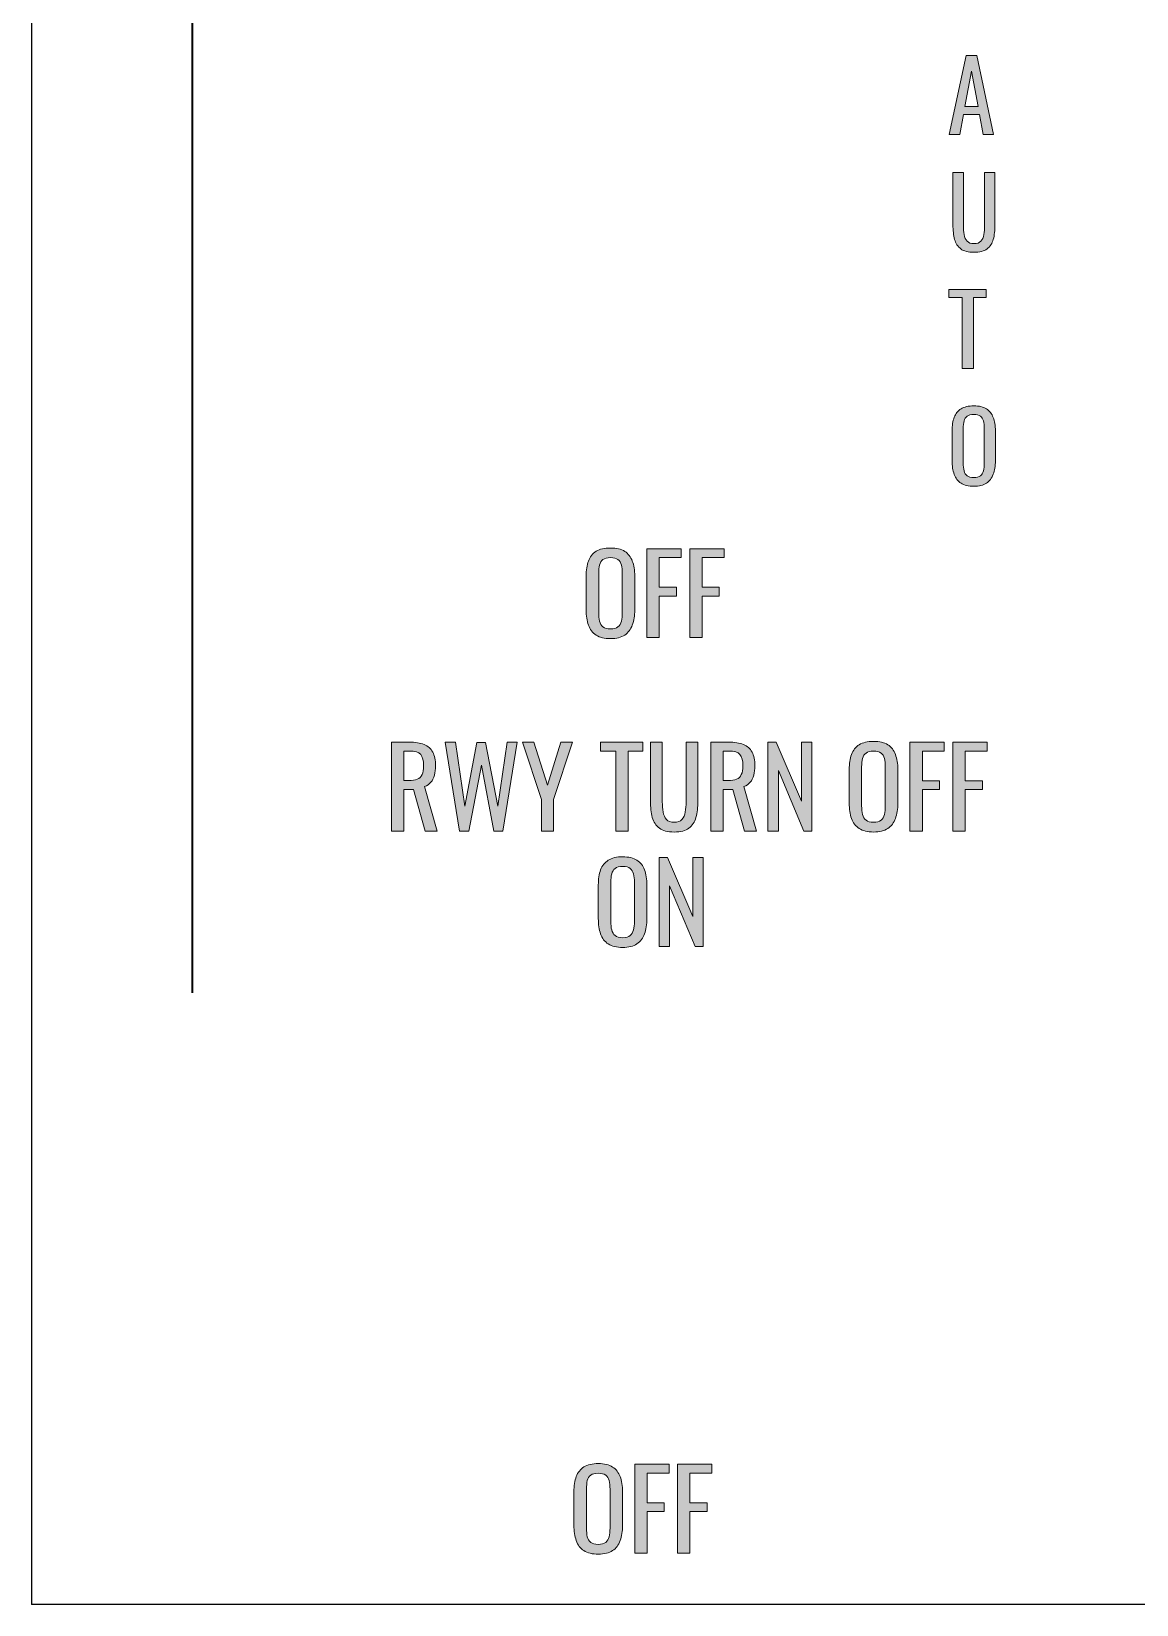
# Model space of a CAD drawing. Header units: inches. Extents: x 0 to 612, y 267 to 525.
# Drawn here: x 0.1 to 90.8, y 267 to 396 of the extents above; entities that cross this region are included whole.
import ezdxf

# ---------------------------------------------------------------- set-up
doc = ezdxf.new("R2010")
doc.units = ezdxf.units.IN
doc.header["$MEASUREMENT"] = 0
for name, color, linetype in [('LINES', 7, 'Continuous'), ('Luzes_Furos v34_0', 7, 'Continuous'), ('Luzes_Furos v34_Sketch3', 7, 'Continuous'), ('TEXT', 7, 'Continuous')]:
    doc.layers.add(name, color=color, linetype=linetype)

# ---------------------------------------------------------------- blocks, each defined once
blk = doc.blocks.new('block 21')
at = {"layer": 'Luzes_Furos v34_0', "color": 7, "lineweight": 25}
blk.add_lwpolyline([(0.12, 524.85), (0.12, 266.98)], dxfattribs=at)
blk = doc.blocks.new('block 30')
at = {"layer": 'Luzes_Furos v34_0', "color": 7, "lineweight": 25}
blk.add_lwpolyline([(611.85, 266.98), (0.12, 266.98)], dxfattribs=at)
blk = doc.blocks.new('block 84')
at = {"layer": 'Luzes_Furos v34_Sketch3', "color": 7, "lineweight": 25}
blk.add_lwpolyline([(0.12, 524.85), (0.12, 266.98)], dxfattribs=at)
blk = doc.blocks.new('block 89')
at = {"layer": 'Luzes_Furos v34_Sketch3', "color": 7, "lineweight": 25}
blk.add_lwpolyline([(0.12, 524.85), (0.12, 266.98)], dxfattribs=at)
blk = doc.blocks.new('block 106')
at = {"layer": 'TEXT'}
h = blk.add_hatch(color=7, dxfattribs=at)
h.dxf.hatch_style = 2
edge = h.paths.add_edge_path()
edge.add_spline(control_points=[(47.61, 346.22), (47.12, 346.22), (46.72, 346.31), (46.43, 346.5), (46.13, 346.7), (45.92, 346.97), (45.8, 347.33), (45.67, 347.68), (45.61, 348.1), (45.61, 348.58), (45.61, 348.58), (45.61, 351.35), (45.61, 351.35), (45.61, 351.83), (45.67, 352.24), (45.8, 352.58), (45.93, 352.93), (46.14, 353.19), (46.43, 353.38), (46.72, 353.56), (47.12, 353.65), (47.61, 353.65), (48.1, 353.65), (48.49, 353.56), (48.78, 353.37), (49.07, 353.19), (49.27, 352.92), (49.4, 352.58), (49.53, 352.24), (49.6, 351.83), (49.6, 351.35), (49.6, 351.35), (49.6, 348.57), (49.6, 348.57), (49.6, 348.1), (49.53, 347.69), (49.4, 347.33), (49.27, 346.98), (49.07, 346.7), (48.78, 346.51), (48.49, 346.31), (48.1, 346.22), (47.61, 346.22)], knot_values=[0, 0, 0, 0, 1, 1, 1, 2, 2, 2, 3, 3, 3, 4, 4, 4, 5, 5, 5, 6, 6, 6, 7, 7, 7, 8, 8, 8, 9, 9, 9, 10, 10, 10, 11, 11, 11, 12, 12, 12, 13, 13, 13, 14, 14, 14, 14], degree=3, periodic=0)
edge = h.paths.add_edge_path()
edge.add_spline(control_points=[(47.61, 347.02), (47.88, 347.02), (48.08, 347.07), (48.22, 347.18), (48.36, 347.29), (48.45, 347.45), (48.5, 347.65), (48.55, 347.85), (48.57, 348.09), (48.57, 348.36), (48.57, 348.36), (48.57, 351.55), (48.57, 351.55), (48.57, 351.82), (48.55, 352.06), (48.5, 352.25), (48.45, 352.45), (48.36, 352.6), (48.22, 352.7), (48.08, 352.81), (47.88, 352.86), (47.61, 352.86), (47.34, 352.86), (47.13, 352.81), (46.99, 352.7), (46.85, 352.6), (46.76, 352.45), (46.71, 352.25), (46.66, 352.06), (46.64, 351.82), (46.64, 351.55), (46.64, 351.55), (46.64, 348.36), (46.64, 348.36), (46.64, 348.09), (46.66, 347.85), (46.71, 347.65), (46.76, 347.45), (46.85, 347.29), (46.99, 347.18), (47.13, 347.07), (47.34, 347.02), (47.61, 347.02)], knot_values=[0, 0, 0, 0, 1, 1, 1, 2, 2, 2, 3, 3, 3, 4, 4, 4, 5, 5, 5, 6, 6, 6, 7, 7, 7, 8, 8, 8, 9, 9, 9, 10, 10, 10, 11, 11, 11, 12, 12, 12, 13, 13, 13, 14, 14, 14, 14], degree=3, periodic=0)
h = blk.add_hatch(color=7, dxfattribs=at)
h.dxf.hatch_style = 2
h.paths.add_polyline_path([(50.6, 346.3), (50.6, 353.59), (53.41, 353.59), (53.41, 352.86), (51.61, 352.86), (51.61, 350.43), (53.01, 350.43), (53.01, 349.71), (51.61, 349.71), (51.61, 346.3)])
h = blk.add_hatch(color=7, dxfattribs=at)
h.dxf.hatch_style = 2
h.paths.add_polyline_path([(54.11, 346.3), (54.11, 353.59), (56.93, 353.59), (56.93, 352.86), (55.13, 352.86), (55.13, 350.43), (56.53, 350.43), (56.53, 349.71), (55.13, 349.71), (55.13, 346.3)])
at = {"layer": 'TEXT', "lineweight": 0}
for points in [[(50.6, 346.3), (50.6, 353.59), (53.41, 353.59), (53.41, 352.86), (51.61, 352.86), (51.61, 350.43), (53.01, 350.43), (53.01, 349.71), (51.61, 349.71), (51.61, 346.3), (50.6, 346.3)], [(54.11, 346.3), (54.11, 353.59), (56.93, 353.59), (56.93, 352.86), (55.13, 352.86), (55.13, 350.43), (56.53, 350.43), (56.53, 349.71), (55.13, 349.71), (55.13, 346.3), (54.11, 346.3)]]:
    blk.add_lwpolyline(points, dxfattribs=at)
for points in [[(47.61, 346.22), (47.12, 346.22), (46.72, 346.31), (46.43, 346.5), (46.13, 346.7), (45.92, 346.97), (45.8, 347.33), (45.67, 347.68), (45.61, 348.1), (45.61, 348.58), (45.61, 348.58), (45.61, 351.35), (45.61, 351.35), (45.61, 351.83), (45.67, 352.24), (45.8, 352.58), (45.93, 352.93), (46.14, 353.19), (46.43, 353.38), (46.72, 353.56), (47.12, 353.65), (47.61, 353.65), (48.1, 353.65), (48.49, 353.56), (48.78, 353.37), (49.07, 353.19), (49.27, 352.92), (49.4, 352.58), (49.53, 352.24), (49.6, 351.83), (49.6, 351.35), (49.6, 351.35), (49.6, 348.57), (49.6, 348.57), (49.6, 348.1), (49.53, 347.69), (49.4, 347.33), (49.27, 346.98), (49.07, 346.7), (48.78, 346.51), (48.49, 346.31), (48.1, 346.22), (47.61, 346.22)], [(47.61, 347.02), (47.88, 347.02), (48.08, 347.07), (48.22, 347.18), (48.36, 347.29), (48.45, 347.45), (48.5, 347.65), (48.55, 347.85), (48.57, 348.09), (48.57, 348.36), (48.57, 348.36), (48.57, 351.55), (48.57, 351.55), (48.57, 351.82), (48.55, 352.06), (48.5, 352.25), (48.45, 352.45), (48.36, 352.6), (48.22, 352.7), (48.08, 352.81), (47.88, 352.86), (47.61, 352.86), (47.34, 352.86), (47.13, 352.81), (46.99, 352.7), (46.85, 352.6), (46.76, 352.45), (46.71, 352.25), (46.66, 352.06), (46.64, 351.82), (46.64, 351.55), (46.64, 351.55), (46.64, 348.36), (46.64, 348.36), (46.64, 348.09), (46.66, 347.85), (46.71, 347.65), (46.76, 347.45), (46.85, 347.29), (46.99, 347.18), (47.13, 347.07), (47.34, 347.02), (47.61, 347.02)]]:
    blk.add_open_spline(points, degree=3, knots=[0, 0, 0, 0, 1, 1, 1, 2, 2, 2, 3, 3, 3, 4, 4, 4, 5, 5, 5, 6, 6, 6, 7, 7, 7, 8, 8, 8, 9, 9, 9, 10, 10, 10, 11, 11, 11, 12, 12, 12, 13, 13, 13, 14, 14, 14, 14], dxfattribs=at)
blk = doc.blocks.new('block 107')
at = {"layer": 'TEXT'}
h = blk.add_hatch(color=7, dxfattribs=at)
h.dxf.hatch_style = 2
edge = h.paths.add_edge_path()
edge.add_spline(control_points=[(48.61, 320.88), (48.12, 320.88), (47.72, 320.98), (47.43, 321.17), (47.13, 321.36), (46.92, 321.64), (46.8, 321.99), (46.67, 322.35), (46.61, 322.77), (46.61, 323.25), (46.61, 323.25), (46.61, 326.01), (46.61, 326.01), (46.61, 326.49), (46.67, 326.91), (46.8, 327.25), (46.93, 327.6), (47.14, 327.86), (47.43, 328.04), (47.72, 328.23), (48.12, 328.32), (48.61, 328.32), (49.1, 328.32), (49.49, 328.22), (49.78, 328.04), (50.07, 327.85), (50.27, 327.59), (50.4, 327.25), (50.53, 326.9), (50.6, 326.49), (50.6, 326.01), (50.6, 326.01), (50.6, 323.24), (50.6, 323.24), (50.6, 322.77), (50.53, 322.35), (50.4, 322), (50.27, 321.64), (50.07, 321.37), (49.78, 321.18), (49.49, 320.98), (49.1, 320.88), (48.61, 320.88)], knot_values=[0, 0, 0, 0, 1, 1, 1, 2, 2, 2, 3, 3, 3, 4, 4, 4, 5, 5, 5, 6, 6, 6, 7, 7, 7, 8, 8, 8, 9, 9, 9, 10, 10, 10, 11, 11, 11, 12, 12, 12, 13, 13, 13, 14, 14, 14, 14], degree=3, periodic=0)
edge = h.paths.add_edge_path()
edge.add_spline(control_points=[(48.61, 321.68), (48.88, 321.68), (49.08, 321.74), (49.22, 321.85), (49.36, 321.96), (49.45, 322.12), (49.5, 322.32), (49.55, 322.52), (49.57, 322.75), (49.57, 323.03), (49.57, 323.03), (49.57, 326.22), (49.57, 326.22), (49.57, 326.49), (49.55, 326.72), (49.5, 326.92), (49.45, 327.11), (49.36, 327.26), (49.22, 327.37), (49.08, 327.47), (48.88, 327.53), (48.61, 327.53), (48.34, 327.53), (48.13, 327.47), (47.99, 327.37), (47.85, 327.26), (47.76, 327.11), (47.71, 326.92), (47.66, 326.72), (47.64, 326.49), (47.64, 326.22), (47.64, 326.22), (47.64, 323.03), (47.64, 323.03), (47.64, 322.75), (47.66, 322.52), (47.71, 322.32), (47.76, 322.12), (47.85, 321.96), (47.99, 321.85), (48.13, 321.74), (48.34, 321.68), (48.61, 321.68)], knot_values=[0, 0, 0, 0, 1, 1, 1, 2, 2, 2, 3, 3, 3, 4, 4, 4, 5, 5, 5, 6, 6, 6, 7, 7, 7, 8, 8, 8, 9, 9, 9, 10, 10, 10, 11, 11, 11, 12, 12, 12, 13, 13, 13, 14, 14, 14, 14], degree=3, periodic=0)
h = blk.add_hatch(color=7, dxfattribs=at)
h.dxf.hatch_style = 2
h.paths.add_polyline_path([(51.6, 320.96), (51.6, 328.25), (52.29, 328.25), (54.36, 323.41), (54.36, 328.25), (55.2, 328.25), (55.2, 320.96), (54.56, 320.96), (52.46, 325.94), (52.46, 320.96)])
at = {"layer": 'TEXT', "lineweight": 0}
blk.add_lwpolyline([(51.6, 320.96), (51.6, 328.25), (52.29, 328.25), (54.36, 323.41), (54.36, 328.25), (55.2, 328.25), (55.2, 320.96), (54.56, 320.96), (52.46, 325.94), (52.46, 320.96), (51.6, 320.96)], dxfattribs=at)
for points in [[(48.61, 320.88), (48.12, 320.88), (47.72, 320.98), (47.43, 321.17), (47.13, 321.36), (46.92, 321.64), (46.8, 321.99), (46.67, 322.35), (46.61, 322.77), (46.61, 323.25), (46.61, 323.25), (46.61, 326.01), (46.61, 326.01), (46.61, 326.49), (46.67, 326.91), (46.8, 327.25), (46.93, 327.6), (47.14, 327.86), (47.43, 328.04), (47.72, 328.23), (48.12, 328.32), (48.61, 328.32), (49.1, 328.32), (49.49, 328.22), (49.78, 328.04), (50.07, 327.85), (50.27, 327.59), (50.4, 327.25), (50.53, 326.9), (50.6, 326.49), (50.6, 326.01), (50.6, 326.01), (50.6, 323.24), (50.6, 323.24), (50.6, 322.77), (50.53, 322.35), (50.4, 322), (50.27, 321.64), (50.07, 321.37), (49.78, 321.18), (49.49, 320.98), (49.1, 320.88), (48.61, 320.88)], [(48.61, 321.68), (48.88, 321.68), (49.08, 321.74), (49.22, 321.85), (49.36, 321.96), (49.45, 322.12), (49.5, 322.32), (49.55, 322.52), (49.57, 322.75), (49.57, 323.03), (49.57, 323.03), (49.57, 326.22), (49.57, 326.22), (49.57, 326.49), (49.55, 326.72), (49.5, 326.92), (49.45, 327.11), (49.36, 327.26), (49.22, 327.37), (49.08, 327.47), (48.88, 327.53), (48.61, 327.53), (48.34, 327.53), (48.13, 327.47), (47.99, 327.37), (47.85, 327.26), (47.76, 327.11), (47.71, 326.92), (47.66, 326.72), (47.64, 326.49), (47.64, 326.22), (47.64, 326.22), (47.64, 323.03), (47.64, 323.03), (47.64, 322.75), (47.66, 322.52), (47.71, 322.32), (47.76, 322.12), (47.85, 321.96), (47.99, 321.85), (48.13, 321.74), (48.34, 321.68), (48.61, 321.68)]]:
    blk.add_open_spline(points, degree=3, knots=[0, 0, 0, 0, 1, 1, 1, 2, 2, 2, 3, 3, 3, 4, 4, 4, 5, 5, 5, 6, 6, 6, 7, 7, 7, 8, 8, 8, 9, 9, 9, 10, 10, 10, 11, 11, 11, 12, 12, 12, 13, 13, 13, 14, 14, 14, 14], dxfattribs=at)
blk = doc.blocks.new('block 124')
at = {"layer": 'TEXT'}
h = blk.add_hatch(color=7, dxfattribs=at)
h.dxf.hatch_style = 2
edge = h.paths.add_edge_path()
edge.add_spline(control_points=[(29.65, 330.43), (29.65, 330.43), (29.65, 337.72), (29.65, 337.72), (29.65, 337.72), (31.12, 337.72), (31.12, 337.72), (31.6, 337.72), (32, 337.66), (32.32, 337.53), (32.64, 337.4), (32.88, 337.19), (33.03, 336.91), (33.18, 336.62), (33.26, 336.25), (33.26, 335.79), (33.26, 335.5), (33.23, 335.25), (33.17, 335.02), (33.11, 334.79), (33.01, 334.59), (32.88, 334.43), (32.75, 334.27), (32.58, 334.16), (32.36, 334.09), (32.36, 334.09), (33.39, 330.43), (33.39, 330.43), (33.39, 330.43), (32.41, 330.43), (32.41, 330.43), (32.41, 330.43), (31.46, 333.85), (31.46, 333.85), (31.46, 333.85), (30.67, 333.85), (30.67, 333.85), (30.67, 333.85), (30.67, 330.43), (30.67, 330.43), (30.67, 330.43), (29.65, 330.43), (29.65, 330.43)], knot_values=[0, 0, 0, 0, 1, 1, 1, 2, 2, 2, 3, 3, 3, 4, 4, 4, 5, 5, 5, 6, 6, 6, 7, 7, 7, 8, 8, 8, 9, 9, 9, 10, 10, 10, 11, 11, 11, 12, 12, 12, 13, 13, 13, 14, 14, 14, 14], degree=3, periodic=0)
edge = h.paths.add_edge_path()
edge.add_spline(control_points=[(30.67, 334.58), (30.67, 334.58), (31.05, 334.58), (31.05, 334.58), (31.34, 334.58), (31.58, 334.62), (31.76, 334.69), (31.94, 334.76), (32.07, 334.88), (32.15, 335.06), (32.24, 335.23), (32.28, 335.47), (32.28, 335.79), (32.28, 336.21), (32.2, 336.52), (32.04, 336.71), (31.89, 336.9), (31.58, 336.99), (31.12, 336.99), (31.12, 336.99), (30.67, 336.99), (30.67, 336.99), (30.67, 336.99), (30.67, 334.58), (30.67, 334.58)], knot_values=[0, 0, 0, 0, 1, 1, 1, 2, 2, 2, 3, 3, 3, 4, 4, 4, 5, 5, 5, 6, 6, 6, 7, 7, 7, 8, 8, 8, 8], degree=3, periodic=0)
h = blk.add_hatch(color=7, dxfattribs=at)
h.dxf.hatch_style = 2
h.paths.add_polyline_path([(35.23, 330.43), (34.04, 337.72), (34.89, 337.72), (35.67, 332.48), (36.65, 337.7), (37.37, 337.7), (38.36, 332.46), (39.13, 337.72), (39.95, 337.72), (38.78, 330.43), (38.05, 330.43), (37.03, 335.83), (36, 330.43)])
h = blk.add_hatch(color=7, dxfattribs=at)
h.dxf.hatch_style = 2
h.paths.add_polyline_path([(41.96, 330.43), (41.96, 333.01), (40.39, 337.72), (41.33, 337.72), (42.45, 334.2), (43.55, 337.72), (44.5, 337.72), (42.93, 333.01), (42.93, 330.43)])
h = blk.add_hatch(color=7, dxfattribs=at)
h.dxf.hatch_style = 2
h.paths.add_polyline_path([(48.04, 330.43), (48.04, 336.97), (46.8, 336.97), (46.8, 337.72), (50.25, 337.72), (50.25, 336.97), (49.05, 336.97), (49.05, 330.43)])
h = blk.add_hatch(color=7, dxfattribs=at)
h.dxf.hatch_style = 2
edge = h.paths.add_edge_path()
edge.add_spline(control_points=[(52.83, 330.35), (52.31, 330.35), (51.9, 330.46), (51.62, 330.67), (51.34, 330.88), (51.14, 331.17), (51.04, 331.55), (50.94, 331.93), (50.89, 332.38), (50.89, 332.89), (50.89, 332.89), (50.89, 337.72), (50.89, 337.72), (50.89, 337.72), (51.86, 337.72), (51.86, 337.72), (51.86, 337.72), (51.86, 332.84), (51.86, 332.84), (51.86, 332.53), (51.88, 332.25), (51.92, 331.99), (51.97, 331.73), (52.06, 331.53), (52.2, 331.38), (52.34, 331.23), (52.55, 331.15), (52.83, 331.15), (53.12, 331.15), (53.33, 331.23), (53.47, 331.38), (53.61, 331.53), (53.7, 331.73), (53.74, 331.99), (53.78, 332.25), (53.81, 332.53), (53.81, 332.84), (53.81, 332.84), (53.81, 337.72), (53.81, 337.72), (53.81, 337.72), (54.77, 337.72), (54.77, 337.72), (54.77, 337.72), (54.77, 332.89), (54.77, 332.89), (54.77, 332.38), (54.72, 331.93), (54.62, 331.55), (54.51, 331.17), (54.32, 330.88), (54.04, 330.67), (53.77, 330.46), (53.36, 330.35), (52.83, 330.35)], knot_values=[0, 0, 0, 0, 1, 1, 1, 2, 2, 2, 3, 3, 3, 4, 4, 4, 5, 5, 5, 6, 6, 6, 7, 7, 7, 8, 8, 8, 9, 9, 9, 10, 10, 10, 11, 11, 11, 12, 12, 12, 13, 13, 13, 14, 14, 14, 15, 15, 15, 16, 16, 16, 17, 17, 17, 18, 18, 18, 18], degree=3, periodic=0)
h = blk.add_hatch(color=7, dxfattribs=at)
h.dxf.hatch_style = 2
edge = h.paths.add_edge_path()
edge.add_spline(control_points=[(55.84, 330.43), (55.84, 330.43), (55.84, 337.72), (55.84, 337.72), (55.84, 337.72), (57.31, 337.72), (57.31, 337.72), (57.79, 337.72), (58.19, 337.66), (58.51, 337.53), (58.83, 337.4), (59.07, 337.19), (59.22, 336.91), (59.37, 336.62), (59.45, 336.25), (59.45, 335.79), (59.45, 335.5), (59.42, 335.25), (59.36, 335.02), (59.3, 334.79), (59.2, 334.59), (59.07, 334.43), (58.94, 334.27), (58.77, 334.16), (58.55, 334.09), (58.55, 334.09), (59.58, 330.43), (59.58, 330.43), (59.58, 330.43), (58.6, 330.43), (58.6, 330.43), (58.6, 330.43), (57.65, 333.85), (57.65, 333.85), (57.65, 333.85), (56.86, 333.85), (56.86, 333.85), (56.86, 333.85), (56.86, 330.43), (56.86, 330.43), (56.86, 330.43), (55.84, 330.43), (55.84, 330.43)], knot_values=[0, 0, 0, 0, 1, 1, 1, 2, 2, 2, 3, 3, 3, 4, 4, 4, 5, 5, 5, 6, 6, 6, 7, 7, 7, 8, 8, 8, 9, 9, 9, 10, 10, 10, 11, 11, 11, 12, 12, 12, 13, 13, 13, 14, 14, 14, 14], degree=3, periodic=0)
edge = h.paths.add_edge_path()
edge.add_spline(control_points=[(56.86, 334.58), (56.86, 334.58), (57.24, 334.58), (57.24, 334.58), (57.53, 334.58), (57.77, 334.62), (57.95, 334.69), (58.13, 334.76), (58.26, 334.88), (58.34, 335.06), (58.43, 335.23), (58.47, 335.47), (58.47, 335.79), (58.47, 336.21), (58.39, 336.52), (58.23, 336.71), (58.08, 336.9), (57.77, 336.99), (57.31, 336.99), (57.31, 336.99), (56.86, 336.99), (56.86, 336.99), (56.86, 336.99), (56.86, 334.58), (56.86, 334.58)], knot_values=[0, 0, 0, 0, 1, 1, 1, 2, 2, 2, 3, 3, 3, 4, 4, 4, 5, 5, 5, 6, 6, 6, 7, 7, 7, 8, 8, 8, 8], degree=3, periodic=0)
h = blk.add_hatch(color=7, dxfattribs=at)
h.dxf.hatch_style = 2
h.paths.add_polyline_path([(60.51, 330.43), (60.51, 337.72), (61.2, 337.72), (63.27, 332.88), (63.27, 337.72), (64.12, 337.72), (64.12, 330.43), (63.47, 330.43), (61.38, 335.41), (61.38, 330.43)])
h = blk.add_hatch(color=7, dxfattribs=at)
h.dxf.hatch_style = 2
edge = h.paths.add_edge_path()
edge.add_spline(control_points=[(69.19, 330.35), (68.69, 330.35), (68.3, 330.45), (68.01, 330.64), (67.71, 330.83), (67.5, 331.11), (67.38, 331.46), (67.25, 331.82), (67.19, 332.24), (67.19, 332.72), (67.19, 332.72), (67.19, 335.48), (67.19, 335.48), (67.19, 335.96), (67.25, 336.37), (67.38, 336.72), (67.51, 337.06), (67.72, 337.33), (68.01, 337.51), (68.3, 337.69), (68.69, 337.79), (69.19, 337.79), (69.68, 337.79), (70.07, 337.69), (70.36, 337.51), (70.65, 337.32), (70.85, 337.06), (70.98, 336.71), (71.11, 336.37), (71.18, 335.96), (71.18, 335.48), (71.18, 335.48), (71.18, 332.71), (71.18, 332.71), (71.18, 332.23), (71.11, 331.82), (70.98, 331.47), (70.85, 331.11), (70.65, 330.84), (70.36, 330.64), (70.07, 330.45), (69.68, 330.35), (69.19, 330.35)], knot_values=[0, 0, 0, 0, 1, 1, 1, 2, 2, 2, 3, 3, 3, 4, 4, 4, 5, 5, 5, 6, 6, 6, 7, 7, 7, 8, 8, 8, 9, 9, 9, 10, 10, 10, 11, 11, 11, 12, 12, 12, 13, 13, 13, 14, 14, 14, 14], degree=3, periodic=0)
edge = h.paths.add_edge_path()
edge.add_spline(control_points=[(69.19, 331.15), (69.46, 331.15), (69.66, 331.21), (69.8, 331.32), (69.94, 331.43), (70.03, 331.58), (70.08, 331.79), (70.13, 331.99), (70.15, 332.22), (70.15, 332.49), (70.15, 332.49), (70.15, 335.69), (70.15, 335.69), (70.15, 335.96), (70.13, 336.19), (70.08, 336.39), (70.03, 336.58), (69.94, 336.73), (69.8, 336.83), (69.66, 336.94), (69.46, 336.99), (69.19, 336.99), (68.92, 336.99), (68.71, 336.94), (68.57, 336.83), (68.43, 336.73), (68.33, 336.58), (68.29, 336.39), (68.24, 336.19), (68.21, 335.96), (68.21, 335.69), (68.21, 335.69), (68.21, 332.49), (68.21, 332.49), (68.21, 332.22), (68.24, 331.99), (68.29, 331.79), (68.33, 331.58), (68.43, 331.43), (68.57, 331.32), (68.71, 331.21), (68.92, 331.15), (69.19, 331.15)], knot_values=[0, 0, 0, 0, 1, 1, 1, 2, 2, 2, 3, 3, 3, 4, 4, 4, 5, 5, 5, 6, 6, 6, 7, 7, 7, 8, 8, 8, 9, 9, 9, 10, 10, 10, 11, 11, 11, 12, 12, 12, 13, 13, 13, 14, 14, 14, 14], degree=3, periodic=0)
h = blk.add_hatch(color=7, dxfattribs=at)
h.dxf.hatch_style = 2
h.paths.add_polyline_path([(72.17, 330.43), (72.17, 337.72), (74.99, 337.72), (74.99, 336.99), (73.19, 336.99), (73.19, 334.56), (74.59, 334.56), (74.59, 333.84), (73.19, 333.84), (73.19, 330.43)])
h = blk.add_hatch(color=7, dxfattribs=at)
h.dxf.hatch_style = 2
h.paths.add_polyline_path([(75.69, 330.43), (75.69, 337.72), (78.51, 337.72), (78.51, 336.99), (76.71, 336.99), (76.71, 334.56), (78.11, 334.56), (78.11, 333.84), (76.71, 333.84), (76.71, 330.43)])
at = {"layer": 'TEXT', "lineweight": 0}
for points in [[(35.23, 330.43), (34.04, 337.72), (34.89, 337.72), (35.67, 332.48), (36.65, 337.7), (37.37, 337.7), (38.36, 332.46), (39.13, 337.72), (39.95, 337.72), (38.78, 330.43), (38.05, 330.43), (37.03, 335.83), (36, 330.43), (35.23, 330.43)], [(41.96, 330.43), (41.96, 333.01), (40.39, 337.72), (41.33, 337.72), (42.45, 334.2), (43.55, 337.72), (44.5, 337.72), (42.93, 333.01), (42.93, 330.43), (41.96, 330.43)], [(48.04, 330.43), (48.04, 336.97), (46.8, 336.97), (46.8, 337.72), (50.25, 337.72), (50.25, 336.97), (49.05, 336.97), (49.05, 330.43), (48.04, 330.43)], [(60.51, 330.43), (60.51, 337.72), (61.2, 337.72), (63.27, 332.88), (63.27, 337.72), (64.12, 337.72), (64.12, 330.43), (63.47, 330.43), (61.38, 335.41), (61.38, 330.43), (60.51, 330.43)], [(72.17, 330.43), (72.17, 337.72), (74.99, 337.72), (74.99, 336.99), (73.19, 336.99), (73.19, 334.56), (74.59, 334.56), (74.59, 333.84), (73.19, 333.84), (73.19, 330.43), (72.17, 330.43)], [(75.69, 330.43), (75.69, 337.72), (78.51, 337.72), (78.51, 336.99), (76.71, 336.99), (76.71, 334.56), (78.11, 334.56), (78.11, 333.84), (76.71, 333.84), (76.71, 330.43), (75.69, 330.43)]]:
    blk.add_lwpolyline(points, dxfattribs=at)
for points, knots in [([(29.65, 330.43), (29.65, 330.43), (29.65, 337.72), (29.65, 337.72), (29.65, 337.72), (31.12, 337.72), (31.12, 337.72), (31.6, 337.72), (32, 337.66), (32.32, 337.53), (32.64, 337.4), (32.88, 337.19), (33.03, 336.91), (33.18, 336.62), (33.26, 336.25), (33.26, 335.79), (33.26, 335.5), (33.23, 335.25), (33.17, 335.02), (33.11, 334.79), (33.01, 334.59), (32.88, 334.43), (32.75, 334.27), (32.58, 334.16), (32.36, 334.09), (32.36, 334.09), (33.39, 330.43), (33.39, 330.43), (33.39, 330.43), (32.41, 330.43), (32.41, 330.43), (32.41, 330.43), (31.46, 333.85), (31.46, 333.85), (31.46, 333.85), (30.67, 333.85), (30.67, 333.85), (30.67, 333.85), (30.67, 330.43), (30.67, 330.43), (30.67, 330.43), (29.65, 330.43), (29.65, 330.43)], [0, 0, 0, 0, 1, 1, 1, 2, 2, 2, 3, 3, 3, 4, 4, 4, 5, 5, 5, 6, 6, 6, 7, 7, 7, 8, 8, 8, 9, 9, 9, 10, 10, 10, 11, 11, 11, 12, 12, 12, 13, 13, 13, 14, 14, 14, 14]), ([(30.67, 334.58), (30.67, 334.58), (31.05, 334.58), (31.05, 334.58), (31.34, 334.58), (31.58, 334.62), (31.76, 334.69), (31.94, 334.76), (32.07, 334.88), (32.15, 335.06), (32.24, 335.23), (32.28, 335.47), (32.28, 335.79), (32.28, 336.21), (32.2, 336.52), (32.04, 336.71), (31.89, 336.9), (31.58, 336.99), (31.12, 336.99), (31.12, 336.99), (30.67, 336.99), (30.67, 336.99), (30.67, 336.99), (30.67, 334.58), (30.67, 334.58)], [0, 0, 0, 0, 1, 1, 1, 2, 2, 2, 3, 3, 3, 4, 4, 4, 5, 5, 5, 6, 6, 6, 7, 7, 7, 8, 8, 8, 8]), ([(52.83, 330.35), (52.31, 330.35), (51.9, 330.46), (51.62, 330.67), (51.34, 330.88), (51.14, 331.17), (51.04, 331.55), (50.94, 331.93), (50.89, 332.38), (50.89, 332.89), (50.89, 332.89), (50.89, 337.72), (50.89, 337.72), (50.89, 337.72), (51.86, 337.72), (51.86, 337.72), (51.86, 337.72), (51.86, 332.84), (51.86, 332.84), (51.86, 332.53), (51.88, 332.25), (51.92, 331.99), (51.97, 331.73), (52.06, 331.53), (52.2, 331.38), (52.34, 331.23), (52.55, 331.15), (52.83, 331.15), (53.12, 331.15), (53.33, 331.23), (53.47, 331.38), (53.61, 331.53), (53.7, 331.73), (53.74, 331.99), (53.78, 332.25), (53.81, 332.53), (53.81, 332.84), (53.81, 332.84), (53.81, 337.72), (53.81, 337.72), (53.81, 337.72), (54.77, 337.72), (54.77, 337.72), (54.77, 337.72), (54.77, 332.89), (54.77, 332.89), (54.77, 332.38), (54.72, 331.93), (54.62, 331.55), (54.51, 331.17), (54.32, 330.88), (54.04, 330.67), (53.77, 330.46), (53.36, 330.35), (52.83, 330.35)], [0, 0, 0, 0, 1, 1, 1, 2, 2, 2, 3, 3, 3, 4, 4, 4, 5, 5, 5, 6, 6, 6, 7, 7, 7, 8, 8, 8, 9, 9, 9, 10, 10, 10, 11, 11, 11, 12, 12, 12, 13, 13, 13, 14, 14, 14, 15, 15, 15, 16, 16, 16, 17, 17, 17, 18, 18, 18, 18]), ([(55.84, 330.43), (55.84, 330.43), (55.84, 337.72), (55.84, 337.72), (55.84, 337.72), (57.31, 337.72), (57.31, 337.72), (57.79, 337.72), (58.19, 337.66), (58.51, 337.53), (58.83, 337.4), (59.07, 337.19), (59.22, 336.91), (59.37, 336.62), (59.45, 336.25), (59.45, 335.79), (59.45, 335.5), (59.42, 335.25), (59.36, 335.02), (59.3, 334.79), (59.2, 334.59), (59.07, 334.43), (58.94, 334.27), (58.77, 334.16), (58.55, 334.09), (58.55, 334.09), (59.58, 330.43), (59.58, 330.43), (59.58, 330.43), (58.6, 330.43), (58.6, 330.43), (58.6, 330.43), (57.65, 333.85), (57.65, 333.85), (57.65, 333.85), (56.86, 333.85), (56.86, 333.85), (56.86, 333.85), (56.86, 330.43), (56.86, 330.43), (56.86, 330.43), (55.84, 330.43), (55.84, 330.43)], [0, 0, 0, 0, 1, 1, 1, 2, 2, 2, 3, 3, 3, 4, 4, 4, 5, 5, 5, 6, 6, 6, 7, 7, 7, 8, 8, 8, 9, 9, 9, 10, 10, 10, 11, 11, 11, 12, 12, 12, 13, 13, 13, 14, 14, 14, 14]), ([(56.86, 334.58), (56.86, 334.58), (57.24, 334.58), (57.24, 334.58), (57.53, 334.58), (57.77, 334.62), (57.95, 334.69), (58.13, 334.76), (58.26, 334.88), (58.34, 335.06), (58.43, 335.23), (58.47, 335.47), (58.47, 335.79), (58.47, 336.21), (58.39, 336.52), (58.23, 336.71), (58.08, 336.9), (57.77, 336.99), (57.31, 336.99), (57.31, 336.99), (56.86, 336.99), (56.86, 336.99), (56.86, 336.99), (56.86, 334.58), (56.86, 334.58)], [0, 0, 0, 0, 1, 1, 1, 2, 2, 2, 3, 3, 3, 4, 4, 4, 5, 5, 5, 6, 6, 6, 7, 7, 7, 8, 8, 8, 8]), ([(69.19, 330.35), (68.69, 330.35), (68.3, 330.45), (68.01, 330.64), (67.71, 330.83), (67.5, 331.11), (67.38, 331.46), (67.25, 331.82), (67.19, 332.24), (67.19, 332.72), (67.19, 332.72), (67.19, 335.48), (67.19, 335.48), (67.19, 335.96), (67.25, 336.37), (67.38, 336.72), (67.51, 337.06), (67.72, 337.33), (68.01, 337.51), (68.3, 337.69), (68.69, 337.79), (69.19, 337.79), (69.68, 337.79), (70.07, 337.69), (70.36, 337.51), (70.65, 337.32), (70.85, 337.06), (70.98, 336.71), (71.11, 336.37), (71.18, 335.96), (71.18, 335.48), (71.18, 335.48), (71.18, 332.71), (71.18, 332.71), (71.18, 332.23), (71.11, 331.82), (70.98, 331.47), (70.85, 331.11), (70.65, 330.84), (70.36, 330.64), (70.07, 330.45), (69.68, 330.35), (69.19, 330.35)], [0, 0, 0, 0, 1, 1, 1, 2, 2, 2, 3, 3, 3, 4, 4, 4, 5, 5, 5, 6, 6, 6, 7, 7, 7, 8, 8, 8, 9, 9, 9, 10, 10, 10, 11, 11, 11, 12, 12, 12, 13, 13, 13, 14, 14, 14, 14]), ([(69.19, 331.15), (69.46, 331.15), (69.66, 331.21), (69.8, 331.32), (69.94, 331.43), (70.03, 331.58), (70.08, 331.79), (70.13, 331.99), (70.15, 332.22), (70.15, 332.49), (70.15, 332.49), (70.15, 335.69), (70.15, 335.69), (70.15, 335.96), (70.13, 336.19), (70.08, 336.39), (70.03, 336.58), (69.94, 336.73), (69.8, 336.83), (69.66, 336.94), (69.46, 336.99), (69.19, 336.99), (68.92, 336.99), (68.71, 336.94), (68.57, 336.83), (68.43, 336.73), (68.33, 336.58), (68.29, 336.39), (68.24, 336.19), (68.21, 335.96), (68.21, 335.69), (68.21, 335.69), (68.21, 332.49), (68.21, 332.49), (68.21, 332.22), (68.24, 331.99), (68.29, 331.79), (68.33, 331.58), (68.43, 331.43), (68.57, 331.32), (68.71, 331.21), (68.92, 331.15), (69.19, 331.15)], [0, 0, 0, 0, 1, 1, 1, 2, 2, 2, 3, 3, 3, 4, 4, 4, 5, 5, 5, 6, 6, 6, 7, 7, 7, 8, 8, 8, 9, 9, 9, 10, 10, 10, 11, 11, 11, 12, 12, 12, 13, 13, 13, 14, 14, 14, 14])]:
    blk.add_open_spline(points, degree=3, knots=knots, dxfattribs=at)
blk = doc.blocks.new('block 125')
at = {"layer": 'TEXT'}
h = blk.add_hatch(color=7, dxfattribs=at)
h.dxf.hatch_style = 2
edge = h.paths.add_edge_path()
edge.add_spline(control_points=[(46.61, 271.11), (46.12, 271.11), (45.72, 271.2), (45.43, 271.4), (45.13, 271.59), (44.92, 271.86), (44.8, 272.22), (44.67, 272.58), (44.61, 272.99), (44.61, 273.47), (44.61, 273.47), (44.61, 276.24), (44.61, 276.24), (44.61, 276.72), (44.67, 277.13), (44.8, 277.47), (44.93, 277.82), (45.14, 278.08), (45.43, 278.27), (45.72, 278.45), (46.12, 278.54), (46.61, 278.54), (47.1, 278.54), (47.49, 278.45), (47.78, 278.26), (48.07, 278.08), (48.27, 277.81), (48.4, 277.47), (48.53, 277.13), (48.6, 276.72), (48.6, 276.24), (48.6, 276.24), (48.6, 273.46), (48.6, 273.46), (48.6, 272.99), (48.53, 272.58), (48.4, 272.22), (48.27, 271.87), (48.07, 271.59), (47.78, 271.4), (47.49, 271.21), (47.1, 271.11), (46.61, 271.11)], knot_values=[0, 0, 0, 0, 1, 1, 1, 2, 2, 2, 3, 3, 3, 4, 4, 4, 5, 5, 5, 6, 6, 6, 7, 7, 7, 8, 8, 8, 9, 9, 9, 10, 10, 10, 11, 11, 11, 12, 12, 12, 13, 13, 13, 14, 14, 14, 14], degree=3, periodic=0)
edge = h.paths.add_edge_path()
edge.add_spline(control_points=[(46.61, 271.91), (46.88, 271.91), (47.08, 271.96), (47.22, 272.08), (47.36, 272.19), (47.45, 272.34), (47.5, 272.54), (47.55, 272.74), (47.57, 272.98), (47.57, 273.25), (47.57, 273.25), (47.57, 276.44), (47.57, 276.44), (47.57, 276.71), (47.55, 276.95), (47.5, 277.14), (47.45, 277.34), (47.36, 277.49), (47.22, 277.59), (47.08, 277.7), (46.88, 277.75), (46.61, 277.75), (46.34, 277.75), (46.13, 277.7), (45.99, 277.59), (45.85, 277.49), (45.76, 277.34), (45.71, 277.14), (45.66, 276.95), (45.64, 276.71), (45.64, 276.44), (45.64, 276.44), (45.64, 273.25), (45.64, 273.25), (45.64, 272.98), (45.66, 272.74), (45.71, 272.54), (45.76, 272.34), (45.85, 272.19), (45.99, 272.08), (46.13, 271.96), (46.34, 271.91), (46.61, 271.91)], knot_values=[0, 0, 0, 0, 1, 1, 1, 2, 2, 2, 3, 3, 3, 4, 4, 4, 5, 5, 5, 6, 6, 6, 7, 7, 7, 8, 8, 8, 9, 9, 9, 10, 10, 10, 11, 11, 11, 12, 12, 12, 13, 13, 13, 14, 14, 14, 14], degree=3, periodic=0)
h = blk.add_hatch(color=7, dxfattribs=at)
h.dxf.hatch_style = 2
h.paths.add_polyline_path([(49.6, 271.19), (49.6, 278.48), (52.41, 278.48), (52.41, 277.75), (50.61, 277.75), (50.61, 275.32), (52.01, 275.32), (52.01, 274.6), (50.61, 274.6), (50.61, 271.19)])
h = blk.add_hatch(color=7, dxfattribs=at)
h.dxf.hatch_style = 2
h.paths.add_polyline_path([(53.11, 271.19), (53.11, 278.48), (55.93, 278.48), (55.93, 277.75), (54.13, 277.75), (54.13, 275.32), (55.53, 275.32), (55.53, 274.6), (54.13, 274.6), (54.13, 271.19)])
at = {"layer": 'TEXT', "lineweight": 0}
for points in [[(49.6, 271.19), (49.6, 278.48), (52.41, 278.48), (52.41, 277.75), (50.61, 277.75), (50.61, 275.32), (52.01, 275.32), (52.01, 274.6), (50.61, 274.6), (50.61, 271.19), (49.6, 271.19)], [(53.11, 271.19), (53.11, 278.48), (55.93, 278.48), (55.93, 277.75), (54.13, 277.75), (54.13, 275.32), (55.53, 275.32), (55.53, 274.6), (54.13, 274.6), (54.13, 271.19), (53.11, 271.19)]]:
    blk.add_lwpolyline(points, dxfattribs=at)
for points in [[(46.61, 271.11), (46.12, 271.11), (45.72, 271.2), (45.43, 271.4), (45.13, 271.59), (44.92, 271.86), (44.8, 272.22), (44.67, 272.58), (44.61, 272.99), (44.61, 273.47), (44.61, 273.47), (44.61, 276.24), (44.61, 276.24), (44.61, 276.72), (44.67, 277.13), (44.8, 277.47), (44.93, 277.82), (45.14, 278.08), (45.43, 278.27), (45.72, 278.45), (46.12, 278.54), (46.61, 278.54), (47.1, 278.54), (47.49, 278.45), (47.78, 278.26), (48.07, 278.08), (48.27, 277.81), (48.4, 277.47), (48.53, 277.13), (48.6, 276.72), (48.6, 276.24), (48.6, 276.24), (48.6, 273.46), (48.6, 273.46), (48.6, 272.99), (48.53, 272.58), (48.4, 272.22), (48.27, 271.87), (48.07, 271.59), (47.78, 271.4), (47.49, 271.21), (47.1, 271.11), (46.61, 271.11)], [(46.61, 271.91), (46.88, 271.91), (47.08, 271.96), (47.22, 272.08), (47.36, 272.19), (47.45, 272.34), (47.5, 272.54), (47.55, 272.74), (47.57, 272.98), (47.57, 273.25), (47.57, 273.25), (47.57, 276.44), (47.57, 276.44), (47.57, 276.71), (47.55, 276.95), (47.5, 277.14), (47.45, 277.34), (47.36, 277.49), (47.22, 277.59), (47.08, 277.7), (46.88, 277.75), (46.61, 277.75), (46.34, 277.75), (46.13, 277.7), (45.99, 277.59), (45.85, 277.49), (45.76, 277.34), (45.71, 277.14), (45.66, 276.95), (45.64, 276.71), (45.64, 276.44), (45.64, 276.44), (45.64, 273.25), (45.64, 273.25), (45.64, 272.98), (45.66, 272.74), (45.71, 272.54), (45.76, 272.34), (45.85, 272.19), (45.99, 272.08), (46.13, 271.96), (46.34, 271.91), (46.61, 271.91)]]:
    blk.add_open_spline(points, degree=3, knots=[0, 0, 0, 0, 1, 1, 1, 2, 2, 2, 3, 3, 3, 4, 4, 4, 5, 5, 5, 6, 6, 6, 7, 7, 7, 8, 8, 8, 9, 9, 9, 10, 10, 10, 11, 11, 11, 12, 12, 12, 13, 13, 13, 14, 14, 14, 14], dxfattribs=at)
blk = doc.blocks.new('block 162')
at = {"layer": 'TEXT'}
h = blk.add_hatch(color=7, dxfattribs=at)
h.dxf.hatch_style = 2
h.paths.add_polyline_path([(451.26, 312.72), (452.64, 319.2), (453.51, 319.2), (454.89, 312.72), (454.04, 312.72), (453.74, 314.35), (452.42, 314.35), (452.11, 312.72)])
h.paths.add_polyline_path([(452.54, 315), (453.62, 315), (453.08, 317.92)])
h = blk.add_hatch(color=7, dxfattribs=at)
h.dxf.hatch_style = 2
edge = h.paths.add_edge_path()
edge.add_spline(control_points=[(453.28, 303.05), (452.81, 303.05), (452.45, 303.14), (452.2, 303.33), (451.95, 303.51), (451.78, 303.78), (451.69, 304.11), (451.6, 304.45), (451.56, 304.85), (451.56, 305.3), (451.56, 305.3), (451.56, 309.6), (451.56, 309.6), (451.56, 309.6), (452.42, 309.6), (452.42, 309.6), (452.42, 309.6), (452.42, 305.26), (452.42, 305.26), (452.42, 304.98), (452.44, 304.73), (452.48, 304.5), (452.51, 304.27), (452.59, 304.09), (452.72, 303.96), (452.84, 303.82), (453.03, 303.76), (453.28, 303.76), (453.54, 303.76), (453.73, 303.82), (453.85, 303.96), (453.97, 304.09), (454.05, 304.27), (454.09, 304.5), (454.13, 304.73), (454.15, 304.98), (454.15, 305.26), (454.15, 305.26), (454.15, 309.6), (454.15, 309.6), (454.15, 309.6), (455, 309.6), (455, 309.6), (455, 309.6), (455, 305.3), (455, 305.3), (455, 304.85), (454.96, 304.45), (454.87, 304.11), (454.78, 303.78), (454.61, 303.51), (454.36, 303.33), (454.11, 303.14), (453.75, 303.05), (453.28, 303.05)], knot_values=[0, 0, 0, 0, 1, 1, 1, 2, 2, 2, 3, 3, 3, 4, 4, 4, 5, 5, 5, 6, 6, 6, 7, 7, 7, 8, 8, 8, 9, 9, 9, 10, 10, 10, 11, 11, 11, 12, 12, 12, 13, 13, 13, 14, 14, 14, 15, 15, 15, 16, 16, 16, 17, 17, 17, 18, 18, 18, 18], degree=3, periodic=0)
h = blk.add_hatch(color=7, dxfattribs=at)
h.dxf.hatch_style = 2
h.paths.add_polyline_path([(452.32, 293.52), (452.32, 299.33), (451.23, 299.33), (451.23, 300), (454.29, 300), (454.29, 299.33), (453.23, 299.33), (453.23, 293.52)])
h = blk.add_hatch(color=7, dxfattribs=at)
h.dxf.hatch_style = 2
edge = h.paths.add_edge_path()
edge.add_spline(control_points=[(453.27, 283.85), (452.83, 283.85), (452.48, 283.93), (452.22, 284.1), (451.96, 284.27), (451.77, 284.52), (451.66, 284.83), (451.55, 285.15), (451.49, 285.52), (451.49, 285.95), (451.49, 285.95), (451.49, 288.41), (451.49, 288.41), (451.49, 288.83), (451.55, 289.2), (451.66, 289.51), (451.78, 289.81), (451.96, 290.05), (452.22, 290.21), (452.48, 290.37), (452.83, 290.45), (453.27, 290.45), (453.71, 290.45), (454.05, 290.37), (454.31, 290.21), (454.56, 290.04), (454.75, 289.81), (454.86, 289.5), (454.98, 289.2), (455.04, 288.83), (455.04, 288.41), (455.04, 288.41), (455.04, 285.94), (455.04, 285.94), (455.04, 285.52), (454.98, 285.15), (454.86, 284.84), (454.75, 284.52), (454.56, 284.28), (454.31, 284.11), (454.05, 283.93), (453.71, 283.85), (453.27, 283.85)], knot_values=[0, 0, 0, 0, 1, 1, 1, 2, 2, 2, 3, 3, 3, 4, 4, 4, 5, 5, 5, 6, 6, 6, 7, 7, 7, 8, 8, 8, 9, 9, 9, 10, 10, 10, 11, 11, 11, 12, 12, 12, 13, 13, 13, 14, 14, 14, 14], degree=3, periodic=0)
edge = h.paths.add_edge_path()
edge.add_spline(control_points=[(453.27, 284.56), (453.51, 284.56), (453.69, 284.61), (453.81, 284.71), (453.93, 284.8), (454.02, 284.94), (454.06, 285.12), (454.1, 285.3), (454.12, 285.51), (454.12, 285.75), (454.12, 285.75), (454.12, 288.59), (454.12, 288.59), (454.12, 288.83), (454.1, 289.04), (454.06, 289.21), (454.02, 289.38), (453.93, 289.52), (453.81, 289.61), (453.69, 289.7), (453.51, 289.75), (453.27, 289.75), (453.03, 289.75), (452.84, 289.7), (452.72, 289.61), (452.59, 289.52), (452.51, 289.38), (452.47, 289.21), (452.42, 289.04), (452.4, 288.83), (452.4, 288.59), (452.4, 288.59), (452.4, 285.75), (452.4, 285.75), (452.4, 285.51), (452.42, 285.3), (452.47, 285.12), (452.51, 284.94), (452.59, 284.8), (452.72, 284.71), (452.84, 284.61), (453.03, 284.56), (453.27, 284.56)], knot_values=[0, 0, 0, 0, 1, 1, 1, 2, 2, 2, 3, 3, 3, 4, 4, 4, 5, 5, 5, 6, 6, 6, 7, 7, 7, 8, 8, 8, 9, 9, 9, 10, 10, 10, 11, 11, 11, 12, 12, 12, 13, 13, 13, 14, 14, 14, 14], degree=3, periodic=0)
at = {"layer": 'TEXT', "lineweight": 0}
for points in [[(451.26, 312.72), (452.64, 319.2), (453.51, 319.2), (454.89, 312.72), (454.04, 312.72), (453.74, 314.35), (452.42, 314.35), (452.11, 312.72), (451.26, 312.72)], [(452.54, 315), (453.62, 315), (453.08, 317.92), (452.54, 315)], [(452.32, 293.52), (452.32, 299.33), (451.23, 299.33), (451.23, 300), (454.29, 300), (454.29, 299.33), (453.23, 299.33), (453.23, 293.52), (452.32, 293.52)]]:
    blk.add_lwpolyline(points, dxfattribs=at)
for points, knots in [([(453.28, 303.05), (452.81, 303.05), (452.45, 303.14), (452.2, 303.33), (451.95, 303.51), (451.78, 303.78), (451.69, 304.11), (451.6, 304.45), (451.56, 304.85), (451.56, 305.3), (451.56, 305.3), (451.56, 309.6), (451.56, 309.6), (451.56, 309.6), (452.42, 309.6), (452.42, 309.6), (452.42, 309.6), (452.42, 305.26), (452.42, 305.26), (452.42, 304.98), (452.44, 304.73), (452.48, 304.5), (452.51, 304.27), (452.59, 304.09), (452.72, 303.96), (452.84, 303.82), (453.03, 303.76), (453.28, 303.76), (453.54, 303.76), (453.73, 303.82), (453.85, 303.96), (453.97, 304.09), (454.05, 304.27), (454.09, 304.5), (454.13, 304.73), (454.15, 304.98), (454.15, 305.26), (454.15, 305.26), (454.15, 309.6), (454.15, 309.6), (454.15, 309.6), (455, 309.6), (455, 309.6), (455, 309.6), (455, 305.3), (455, 305.3), (455, 304.85), (454.96, 304.45), (454.87, 304.11), (454.78, 303.78), (454.61, 303.51), (454.36, 303.33), (454.11, 303.14), (453.75, 303.05), (453.28, 303.05)], [0, 0, 0, 0, 1, 1, 1, 2, 2, 2, 3, 3, 3, 4, 4, 4, 5, 5, 5, 6, 6, 6, 7, 7, 7, 8, 8, 8, 9, 9, 9, 10, 10, 10, 11, 11, 11, 12, 12, 12, 13, 13, 13, 14, 14, 14, 15, 15, 15, 16, 16, 16, 17, 17, 17, 18, 18, 18, 18]), ([(453.27, 283.85), (452.83, 283.85), (452.48, 283.93), (452.22, 284.1), (451.96, 284.27), (451.77, 284.52), (451.66, 284.83), (451.55, 285.15), (451.49, 285.52), (451.49, 285.95), (451.49, 285.95), (451.49, 288.41), (451.49, 288.41), (451.49, 288.83), (451.55, 289.2), (451.66, 289.51), (451.78, 289.81), (451.96, 290.05), (452.22, 290.21), (452.48, 290.37), (452.83, 290.45), (453.27, 290.45), (453.71, 290.45), (454.05, 290.37), (454.31, 290.21), (454.56, 290.04), (454.75, 289.81), (454.86, 289.5), (454.98, 289.2), (455.04, 288.83), (455.04, 288.41), (455.04, 288.41), (455.04, 285.94), (455.04, 285.94), (455.04, 285.52), (454.98, 285.15), (454.86, 284.84), (454.75, 284.52), (454.56, 284.28), (454.31, 284.11), (454.05, 283.93), (453.71, 283.85), (453.27, 283.85)], [0, 0, 0, 0, 1, 1, 1, 2, 2, 2, 3, 3, 3, 4, 4, 4, 5, 5, 5, 6, 6, 6, 7, 7, 7, 8, 8, 8, 9, 9, 9, 10, 10, 10, 11, 11, 11, 12, 12, 12, 13, 13, 13, 14, 14, 14, 14]), ([(453.27, 284.56), (453.51, 284.56), (453.69, 284.61), (453.81, 284.71), (453.93, 284.8), (454.02, 284.94), (454.06, 285.12), (454.1, 285.3), (454.12, 285.51), (454.12, 285.75), (454.12, 285.75), (454.12, 288.59), (454.12, 288.59), (454.12, 288.83), (454.1, 289.04), (454.06, 289.21), (454.02, 289.38), (453.93, 289.52), (453.81, 289.61), (453.69, 289.7), (453.51, 289.75), (453.27, 289.75), (453.03, 289.75), (452.84, 289.7), (452.72, 289.61), (452.59, 289.52), (452.51, 289.38), (452.47, 289.21), (452.42, 289.04), (452.4, 288.83), (452.4, 288.59), (452.4, 288.59), (452.4, 285.75), (452.4, 285.75), (452.4, 285.51), (452.42, 285.3), (452.47, 285.12), (452.51, 284.94), (452.59, 284.8), (452.72, 284.71), (452.84, 284.61), (453.03, 284.56), (453.27, 284.56)], [0, 0, 0, 0, 1, 1, 1, 2, 2, 2, 3, 3, 3, 4, 4, 4, 5, 5, 5, 6, 6, 6, 7, 7, 7, 8, 8, 8, 9, 9, 9, 10, 10, 10, 11, 11, 11, 12, 12, 12, 13, 13, 13, 14, 14, 14, 14])]:
    blk.add_open_spline(points, degree=3, knots=knots, dxfattribs=at)

msp = doc.modelspace()

# ---------------------------------------------------------------- linework, layer by layer
at = {"layer": 'LINES', "color": 7, "lineweight": 35}
msp.add_lwpolyline([(13.29, 480.41), (13.29, 317.16)], dxfattribs=at)

# ---------------------------------------------------------------- block references
at = {"layer": 'Luzes_Furos v34_0'}
for name in ['block 21', 'block 30']:
    msp.add_blockref(name, (0, 0), dxfattribs=at)
at = {"layer": 'Luzes_Furos v34_Sketch3'}
for name in ['block 84', 'block 89']:
    msp.add_blockref(name, (0, 0), dxfattribs=at)
at = {"layer": 'TEXT'}
for name, p in [('block 162', (-375.86, 74.86)), ('block 106', (0, 0)), ('block 124', (0, 0)), ('block 107', (0, 0)), ('block 125', (0, 0))]:
    msp.add_blockref(name, p, dxfattribs=at)

doc.saveas('drawing.dxf')
